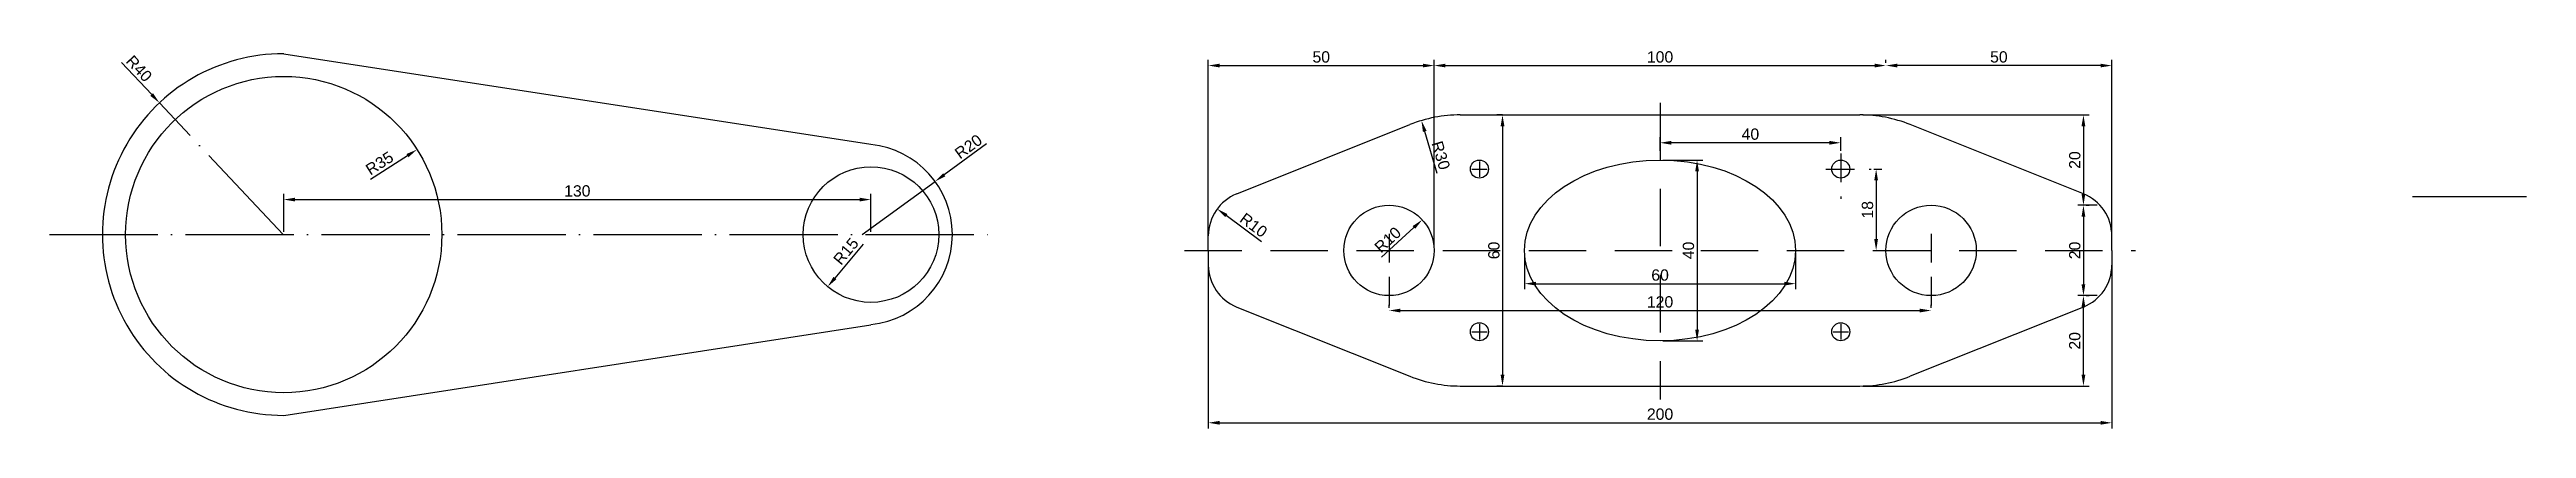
# Model space of a CAD drawing. Header units: millimetres. Extents: x 2699 to 3247, y 1402 to 1485.
import ezdxf

# ---------------------------------------------------------------- set-up
doc = ezdxf.new("R2010")
doc.units = ezdxf.units.MM
for name, pattern in [('ACAD_ISO04W100', [30, 24, -3, 0, -3]), ('DASHED2', [9.525, 6.35, -3.175]), ('HIDDENX2', [19.05, 12.7, -6.35])]:
    doc.linetypes.add(name, pattern=pattern)
for name, color, linetype in [('for circuls', 7, 'DASHED2'), ('new', 7, 'ACAD_ISO04W100'), ('tire tire', 7, 'HIDDENX2')]:
    doc.layers.add(name, color=color, linetype=linetype)
doc.styles.get("Standard").update_dxf_attribs({"font": 'Arial.ttf'})
doc.dimstyles.new('ISO-25', dxfattribs={"dimtxt": 2.5, "dimasz": 2.5, "dimexe": 1.25, "dimexo": 0.625, "dimtad": 1, "dimtxsty": 'Standard', "dimcen": 2.5, "dimadec": 1, "dimazin": 0, "dimtm": 1e-09, "dimtfac": 1, "dimtmove": 0, "dimatfit": 3, "dimfxl": 1, "dimarcsym": 0})

# ---------------------------------------------------------------- blocks, each defined once
blk = doc.blocks.new('*D11')
at = {"color": 0, "lineweight": -2, "transparency": 16777216}
blk.add_line((2993.69, 1439.48), (3000.83, 1446.07), dxfattribs=at)
at = {"color": 0, "transparency": 16777216}
blk.add_solid([(3000.55, 1446.38), (3001.11, 1445.77), (3002.67, 1447.77)], dxfattribs=at)
at = {"layer": 'Defpoints', "color": 0, "transparency": 16777216}
for p in [(3002.67, 1447.77), (2995.32, 1440.98)]:
    blk.add_point(p, dxfattribs=at)
at = {"color": 0, "transparency": 16777216, "insert": (2995.05, 1443.32), "char_height": 2.5, "attachment_point": 5, "rotation": 42.7203}
blk.add_mtext('R10', dxfattribs=at)
blk = doc.blocks.new('*D12')
at = {"color": 0, "lineweight": -2, "transparency": 16777216}
blk.add_line((3006, 1458.02), (3003.22, 1467.33), dxfattribs=at)
at = {"color": 0, "transparency": 16777216}
blk.add_solid([(3003.62, 1467.45), (3002.82, 1467.21), (3002.5, 1469.73)], dxfattribs=at)
at = {"layer": 'Defpoints', "color": 0, "transparency": 16777216}
for p in [(3002.5, 1469.73), (3011.1, 1440.98)]:
    blk.add_point(p, dxfattribs=at)
at = {"color": 0, "transparency": 16777216, "insert": (3006.79, 1462.02), "char_height": 2.5, "attachment_point": 5, "rotation": 286.6503}
blk.add_mtext('R30', dxfattribs=at)
blk = doc.blocks.new('*D13')
at = {"color": 0, "lineweight": -2, "transparency": 16777216}
blk.add_line((2967.1, 1442.89), (2959.3, 1448.68), dxfattribs=at)
at = {"color": 0, "transparency": 16777216}
blk.add_solid([(2959.55, 1449.02), (2959.05, 1448.35), (2957.29, 1450.17)], dxfattribs=at)
at = {"layer": 'Defpoints', "color": 0, "transparency": 16777216}
for p in [(2957.29, 1450.17), (2965.32, 1444.21)]:
    blk.add_point(p, dxfattribs=at)
at = {"color": 0, "transparency": 16777216, "insert": (2965.34, 1446.57), "char_height": 2.5, "attachment_point": 5, "rotation": 323.4048}
blk.add_mtext('R10', dxfattribs=at)
blk = doc.blocks.new('*D14')
at = {"color": 0, "lineweight": -2, "transparency": 16777216}
for p, q in [((2995.32, 1428.31), (2995.32, 1428.94)), ((2997.82, 1427.69), (3112.82, 1427.69)), ((3115.32, 1428.31), (3115.32, 1428.94))]:
    blk.add_line(p, q, dxfattribs=at)
at = {"color": 0, "transparency": 16777216}
for points in [[(2997.82, 1428.1), (2997.82, 1427.27), (2995.32, 1427.69)], [(3112.82, 1428.1), (3112.82, 1427.27), (3115.32, 1427.69)]]:
    blk.add_solid(points, dxfattribs=at)
at = {"layer": 'Defpoints', "color": 0, "transparency": 16777216}
for p in [(2995.32, 1427.69), (3115.32, 1427.69), (3115.32, 1427.69)]:
    blk.add_point(p, dxfattribs=at)
at = {"color": 0, "transparency": 16777216, "insert": (3055.32, 1429.59), "char_height": 2.5, "attachment_point": 5}
blk.add_mtext('120', dxfattribs=at)
blk = doc.blocks.new('*D15')
at = {"color": 0, "lineweight": -2, "transparency": 16777216}
for p, q in [((3102.67, 1458.98), (3104.4, 1458.98)), ((3103.15, 1456.48), (3103.15, 1443.48)), ((3102.67, 1440.98), (3104.4, 1440.98))]:
    blk.add_line(p, q, dxfattribs=at)
at = {"color": 0, "transparency": 16777216}
for points in [[(3102.73, 1456.48), (3103.56, 1456.48), (3103.15, 1458.98)], [(3102.73, 1443.48), (3103.56, 1443.48), (3103.15, 1440.98)]]:
    blk.add_solid(points, dxfattribs=at)
at = {"layer": 'Defpoints', "color": 0, "transparency": 16777216}
for p in [(3102.04, 1458.98), (3102.04, 1440.98), (3103.15, 1440.98)]:
    blk.add_point(p, dxfattribs=at)
at = {"color": 0, "transparency": 16777216, "insert": (3101.25, 1449.98), "char_height": 2.5, "attachment_point": 5, "rotation": 90}
blk.add_mtext('18', dxfattribs=at)
blk = doc.blocks.new('*D16')
at = {"color": 0, "lineweight": -2, "transparency": 16777216}
for p, q in [((3055.32, 1463.06), (3055.32, 1466.06)), ((3092.82, 1464.81), (3057.82, 1464.81)), ((3095.32, 1463.06), (3095.32, 1466.06))]:
    blk.add_line(p, q, dxfattribs=at)
at = {"color": 0, "transparency": 16777216}
for points in [[(3057.82, 1465.22), (3057.82, 1464.39), (3055.32, 1464.81)], [(3092.82, 1465.22), (3092.82, 1464.39), (3095.32, 1464.81)]]:
    blk.add_solid(points, dxfattribs=at)
at = {"layer": 'Defpoints', "color": 0, "transparency": 16777216}
for p in [(3055.32, 1464.81), (3055.32, 1462.43), (3095.32, 1462.43)]:
    blk.add_point(p, dxfattribs=at)
at = {"color": 0, "transparency": 16777216, "insert": (3075.32, 1466.71), "char_height": 2.5, "attachment_point": 5}
blk.add_mtext('40', dxfattribs=at)
blk = doc.blocks.new('*D17')
at = {"color": 0, "lineweight": -2, "transparency": 16777216}
for p, q in [((3025.32, 1440.36), (3025.32, 1432.38)), ((3085.32, 1440.36), (3085.32, 1432.38)), ((3027.82, 1433.63), (3082.82, 1433.63))]:
    blk.add_line(p, q, dxfattribs=at)
at = {"color": 0, "transparency": 16777216}
for points in [[(3027.82, 1434.05), (3027.82, 1433.22), (3025.32, 1433.63)], [(3082.82, 1434.05), (3082.82, 1433.22), (3085.32, 1433.63)]]:
    blk.add_solid(points, dxfattribs=at)
at = {"layer": 'Defpoints', "color": 0, "transparency": 16777216}
for p in [(3025.32, 1440.98), (3085.32, 1440.98), (3085.32, 1433.63)]:
    blk.add_point(p, dxfattribs=at)
at = {"color": 0, "transparency": 16777216, "insert": (3055.32, 1435.53), "char_height": 2.5, "attachment_point": 5}
blk.add_mtext('60', dxfattribs=at)
blk = doc.blocks.new('*D18')
at = {"color": 0, "lineweight": -2, "transparency": 16777216}
for p, q in [((3055.95, 1460.98), (3064.76, 1460.98)), ((3063.51, 1458.48), (3063.51, 1423.48)), ((3055.95, 1420.98), (3064.76, 1420.98))]:
    blk.add_line(p, q, dxfattribs=at)
at = {"color": 0, "transparency": 16777216}
for points in [[(3063.1, 1458.48), (3063.93, 1458.48), (3063.51, 1460.98)], [(3063.1, 1423.48), (3063.93, 1423.48), (3063.51, 1420.98)]]:
    blk.add_solid(points, dxfattribs=at)
at = {"layer": 'Defpoints', "color": 0, "transparency": 16777216}
for p in [(3055.32, 1460.98), (3055.32, 1420.98), (3063.51, 1420.98)]:
    blk.add_point(p, dxfattribs=at)
at = {"color": 0, "transparency": 16777216, "insert": (3061.61, 1440.98), "char_height": 2.5, "attachment_point": 5, "rotation": 90}
blk.add_mtext('40', dxfattribs=at)
blk = doc.blocks.new('*D19')
at = {"color": 0, "lineweight": -2, "transparency": 16777216}
for p, q in [((3020.42, 1470.98), (3019.19, 1470.98)), ((3020.44, 1468.48), (3020.44, 1413.48)), ((3020.42, 1410.98), (3019.19, 1410.98))]:
    blk.add_line(p, q, dxfattribs=at)
at = {"color": 0, "transparency": 16777216}
for points in [[(3020.03, 1468.48), (3020.86, 1468.48), (3020.44, 1470.98)], [(3020.03, 1413.48), (3020.86, 1413.48), (3020.44, 1410.98)]]:
    blk.add_solid(points, dxfattribs=at)
at = {"layer": 'Defpoints', "color": 0, "transparency": 16777216}
for p in [(3021.05, 1470.98), (3020.44, 1410.98), (3021.05, 1410.98)]:
    blk.add_point(p, dxfattribs=at)
at = {"color": 0, "transparency": 16777216, "insert": (3018.54, 1440.98), "char_height": 2.5, "attachment_point": 5, "rotation": 90}
blk.add_mtext('60', dxfattribs=at)
blk = doc.blocks.new('*D20')
at = {"color": 0, "lineweight": -2, "transparency": 16777216}
for p, q in [((3152.06, 1450.98), (3147.79, 1450.98)), ((3149.04, 1448.48), (3149.04, 1433.48)), ((3152.06, 1430.98), (3147.79, 1430.98))]:
    blk.add_line(p, q, dxfattribs=at)
at = {"color": 0, "transparency": 16777216}
for points in [[(3148.62, 1448.48), (3149.45, 1448.48), (3149.04, 1450.98)], [(3148.62, 1433.48), (3149.45, 1433.48), (3149.04, 1430.98)]]:
    blk.add_solid(points, dxfattribs=at)
at = {"layer": 'Defpoints', "color": 0, "transparency": 16777216}
for p in [(3152.68, 1450.98), (3149.04, 1430.98), (3152.68, 1430.98)]:
    blk.add_point(p, dxfattribs=at)
at = {"color": 0, "transparency": 16777216, "insert": (3147.13, 1440.98), "char_height": 2.5, "attachment_point": 5, "rotation": 90}
blk.add_mtext('20', dxfattribs=at)
blk = doc.blocks.new('*D21')
at = {"color": 0, "lineweight": -2, "transparency": 16777216}
for p, q in [((3100.17, 1470.98), (3150.29, 1470.98)), ((3149.04, 1468.48), (3149.04, 1453.48)), ((3149.66, 1450.98), (3150.29, 1450.98))]:
    blk.add_line(p, q, dxfattribs=at)
at = {"color": 0, "transparency": 16777216}
for points in [[(3148.62, 1468.48), (3149.45, 1468.48), (3149.04, 1470.98)], [(3148.62, 1453.48), (3149.45, 1453.48), (3149.04, 1450.98)]]:
    blk.add_solid(points, dxfattribs=at)
at = {"layer": 'Defpoints', "color": 0, "transparency": 16777216}
for p in [(3099.54, 1470.98), (3149.04, 1450.98), (3149.04, 1450.98)]:
    blk.add_point(p, dxfattribs=at)
at = {"color": 0, "transparency": 16777216, "insert": (3147.13, 1460.98), "char_height": 2.5, "attachment_point": 5, "rotation": 90}
blk.add_mtext('20', dxfattribs=at)
blk = doc.blocks.new('*D22')
at = {"color": 0, "lineweight": -2, "transparency": 16777216}
for p, q in [((3149.04, 1413.48), (3149.04, 1428.48)), ((3149.66, 1430.98), (3150.29, 1430.98)), ((3100.17, 1410.98), (3150.29, 1410.98))]:
    blk.add_line(p, q, dxfattribs=at)
at = {"color": 0, "transparency": 16777216}
for points in [[(3148.62, 1428.48), (3149.45, 1428.48), (3149.04, 1430.98)], [(3148.62, 1413.48), (3149.45, 1413.48), (3149.04, 1410.98)]]:
    blk.add_solid(points, dxfattribs=at)
at = {"layer": 'Defpoints', "color": 0, "transparency": 16777216}
for p in [(3149.04, 1430.98), (3149.04, 1430.98), (3099.54, 1410.98)]:
    blk.add_point(p, dxfattribs=at)
at = {"color": 0, "transparency": 16777216, "insert": (3147.13, 1420.98), "char_height": 2.5, "attachment_point": 5, "rotation": 90}
blk.add_mtext('20', dxfattribs=at)
blk = doc.blocks.new('*D23')
at = {"color": 0, "lineweight": -2, "transparency": 16777216}
for p, q in [((2955.32, 1440.36), (2955.32, 1401.6)), ((3155.32, 1440.36), (3155.32, 1401.6)), ((2957.82, 1402.85), (3152.82, 1402.85))]:
    blk.add_line(p, q, dxfattribs=at)
at = {"color": 0, "transparency": 16777216}
for points in [[(2957.82, 1403.26), (2957.82, 1402.43), (2955.32, 1402.85)], [(3152.82, 1403.26), (3152.82, 1402.43), (3155.32, 1402.85)]]:
    blk.add_solid(points, dxfattribs=at)
at = {"layer": 'Defpoints', "color": 0, "transparency": 16777216}
for p in [(2955.32, 1440.98), (3155.32, 1440.98), (3155.32, 1402.85)]:
    blk.add_point(p, dxfattribs=at)
at = {"color": 0, "transparency": 16777216, "insert": (3055.32, 1404.75), "char_height": 2.5, "attachment_point": 5}
blk.add_mtext('200', dxfattribs=at)
blk = doc.blocks.new('*D24')
at = {"color": 0, "lineweight": -2, "transparency": 16777216}
for p, q in [((2955.32, 1441.61), (2955.32, 1483.14)), ((2957.82, 1481.89), (3002.82, 1481.89)), ((3005.32, 1441.61), (3005.32, 1483.14))]:
    blk.add_line(p, q, dxfattribs=at)
at = {"color": 0, "transparency": 16777216}
for points in [[(2957.82, 1482.31), (2957.82, 1481.48), (2955.32, 1481.89)], [(3002.82, 1482.31), (3002.82, 1481.48), (3005.32, 1481.89)]]:
    blk.add_solid(points, dxfattribs=at)
at = {"layer": 'Defpoints', "color": 0, "transparency": 16777216}
for p in [(3005.32, 1481.89), (2955.32, 1440.98), (3005.32, 1440.98)]:
    blk.add_point(p, dxfattribs=at)
at = {"color": 0, "transparency": 16777216, "insert": (2980.32, 1483.79), "char_height": 2.5, "attachment_point": 5}
blk.add_mtext('50', dxfattribs=at)
blk = doc.blocks.new('*D25')
at = {"color": 0, "lineweight": -2, "transparency": 16777216}
for p, q in [((3005.32, 1482.52), (3005.32, 1483.14)), ((3007.82, 1481.89), (3102.82, 1481.89)), ((3105.32, 1482.52), (3105.32, 1483.14))]:
    blk.add_line(p, q, dxfattribs=at)
at = {"color": 0, "transparency": 16777216}
for points in [[(3007.82, 1482.31), (3007.82, 1481.48), (3005.32, 1481.89)], [(3102.82, 1482.31), (3102.82, 1481.48), (3105.32, 1481.89)]]:
    blk.add_solid(points, dxfattribs=at)
at = {"layer": 'Defpoints', "color": 0, "transparency": 16777216}
for p in [(3005.32, 1481.89), (3105.32, 1481.89), (3105.32, 1481.89)]:
    blk.add_point(p, dxfattribs=at)
at = {"color": 0, "transparency": 16777216, "insert": (3055.32, 1483.79), "char_height": 2.5, "attachment_point": 5}
blk.add_mtext('100', dxfattribs=at)
blk = doc.blocks.new('*D26')
at = {"color": 0, "lineweight": -2, "transparency": 16777216}
for p, q in [((3105.32, 1482.52), (3105.32, 1483.14)), ((3152.82, 1481.89), (3107.82, 1481.89)), ((3155.32, 1441.61), (3155.32, 1483.14))]:
    blk.add_line(p, q, dxfattribs=at)
at = {"color": 0, "transparency": 16777216}
for points in [[(3107.82, 1482.31), (3107.82, 1481.48), (3105.32, 1481.89)], [(3152.82, 1482.31), (3152.82, 1481.48), (3155.32, 1481.89)]]:
    blk.add_solid(points, dxfattribs=at)
at = {"layer": 'Defpoints', "color": 0, "transparency": 16777216}
for p in [(3105.32, 1481.89), (3105.32, 1481.89), (3155.32, 1440.98)]:
    blk.add_point(p, dxfattribs=at)
at = {"color": 0, "transparency": 16777216, "insert": (3130.32, 1483.79), "char_height": 2.5, "attachment_point": 5}
blk.add_mtext('50', dxfattribs=at)
blk = doc.blocks.new('*D33')
at = {"color": 0, "lineweight": -2, "transparency": 16777216}
blk.add_line((2878.88, 1442.37), (2872.66, 1434.88), dxfattribs=at)
at = {"color": 0, "transparency": 16777216}
blk.add_solid([(2872.34, 1435.15), (2872.98, 1434.61), (2871.06, 1432.96)], dxfattribs=at)
at = {"layer": 'Defpoints', "color": 0, "transparency": 16777216}
for p in [(2880.64, 1444.49), (2871.06, 1432.96)]:
    blk.add_point(p, dxfattribs=at)
at = {"color": 0, "transparency": 16777216, "insert": (2875.11, 1440.8), "char_height": 2.5, "attachment_point": 5, "rotation": 50.2738}
blk.add_mtext('R15', dxfattribs=at)
blk = doc.blocks.new('*D34')
at = {"color": 0, "lineweight": -2, "transparency": 16777216}
for p, q in [((2906.25, 1464.54), (2896.86, 1457.72)), ((2878.66, 1444.49), (2894.84, 1456.25))]:
    blk.add_line(p, q, dxfattribs=at)
at = {"color": 0, "transparency": 16777216}
blk.add_solid([(2896.61, 1458.06), (2897.1, 1457.38), (2894.84, 1456.25)], dxfattribs=at)
at = {"layer": 'Defpoints', "color": 0, "transparency": 16777216}
for p in [(2894.84, 1456.25), (2878.66, 1444.49)]:
    blk.add_point(p, dxfattribs=at)
at = {"color": 0, "transparency": 16777216, "insert": (2902.22, 1463.96), "char_height": 2.5, "attachment_point": 5, "rotation": 36.0007}
blk.add_mtext('R20', dxfattribs=at)
blk = doc.blocks.new('*D35')
at = {"layer": 'Defpoints', "color": 0, "transparency": 16777216}
for p in [(2780.15, 1463.31), (2750.64, 1444.49)]:
    blk.add_point(p, dxfattribs=at)
at = {"layer": 'new', "color": 0, "lineweight": -2, "transparency": 16777216}
blk.add_line((2769.83, 1456.73), (2778.05, 1461.97), dxfattribs=at)
at = {"layer": 'new', "color": 0, "transparency": 16777216}
blk.add_solid([(2777.82, 1462.32), (2778.27, 1461.62), (2780.15, 1463.31)], dxfattribs=at)
at = {"layer": 'new', "color": 0, "transparency": 16777216, "insert": (2771.86, 1460.28), "char_height": 2.5, "attachment_point": 5, "rotation": 32.5292}
blk.add_mtext('R35', dxfattribs=at)
blk = doc.blocks.new('*D36')
at = {"layer": 'Defpoints', "color": 0, "transparency": 16777216}
for p in [(2723.13, 1473.65), (2750.52, 1444.49)]:
    blk.add_point(p, dxfattribs=at)
at = {"layer": 'new', "color": 0, "lineweight": -2, "transparency": 16777216}
for p, q in [((2714.77, 1482.55), (2721.42, 1475.47)), ((2750.52, 1444.49), (2723.13, 1473.65))]:
    blk.add_line(p, q, dxfattribs=at)
at = {"layer": 'new', "color": 0, "transparency": 16777216}
blk.add_solid([(2721.72, 1475.76), (2721.11, 1475.19), (2723.13, 1473.65)], dxfattribs=at)
at = {"layer": 'new', "color": 0, "transparency": 16777216, "insert": (2718.62, 1481.22), "char_height": 2.5, "attachment_point": 5, "rotation": 313.2079}
blk.add_mtext('R40', dxfattribs=at)
blk = doc.blocks.new('*D37')
at = {"color": 0, "lineweight": -2, "transparency": 16777216}
for p, q in [((2750.64, 1445.12), (2750.64, 1453.49)), ((2880.64, 1445.12), (2880.64, 1453.49)), ((2753.14, 1452.24), (2878.14, 1452.24))]:
    blk.add_line(p, q, dxfattribs=at)
at = {"color": 0, "transparency": 16777216}
for points in [[(2753.14, 1452.65), (2753.14, 1451.82), (2750.64, 1452.24)], [(2878.14, 1452.65), (2878.14, 1451.82), (2880.64, 1452.24)]]:
    blk.add_solid(points, dxfattribs=at)
at = {"layer": 'Defpoints', "color": 0, "transparency": 16777216}
for p in [(2880.64, 1452.24), (2750.64, 1444.49), (2880.64, 1444.49)]:
    blk.add_point(p, dxfattribs=at)
at = {"color": 0, "transparency": 16777216, "insert": (2815.64, 1454.14), "char_height": 2.5, "attachment_point": 5}
blk.add_mtext('130', dxfattribs=at)

msp = doc.modelspace()

# ---------------------------------------------------------------- linework, layer by layer
for p, q in [((2750.645, 1484.494), (2880.645, 1464.494)), ((3011.099, 1470.983), (3099.544, 1470.983)), ((2961.608, 1453.498), (2999.957, 1468.837)), ((3149.036, 1453.498), (3110.686, 1468.837)), ((3013.674, 1458.983), (3017.016, 1458.983)), ((3015.322, 1460.667), (3015.322, 1457.276)), ((3221.891, 1452.944), (3247.108, 1452.944)), ((2955.322, 1440.983), (2955.322, 1444.213)), ((3155.322, 1440.983), (3155.322, 1444.213)), ((2955.322, 1440.983), (2955.322, 1437.753)), ((3155.322, 1440.983), (3155.322, 1437.753)), ((2961.608, 1428.469), (2999.957, 1413.129)), ((3149.036, 1428.469), (3110.686, 1413.129)), ((2750.645, 1404.494), (2880.645, 1424.494)), ((3013.674, 1422.983), (3017.016, 1422.983)), ((3015.322, 1424.667), (3015.322, 1421.276)), ((3093.674, 1422.983), (3097.016, 1422.983)), ((3095.322, 1424.667), (3095.322, 1421.276)), ((3011.099, 1410.983), (3099.544, 1410.983))]:
    msp.add_line(p, q)
for centre, radius in [((2750.645, 1444.494), 35), ((2880.645, 1444.494), 15), ((3015.322, 1458.983), 2), ((3095.322, 1458.983), 2), ((2995.322, 1440.983), 10), ((3115.322, 1440.983), 10), ((3015.322, 1422.983), 2), ((3095.322, 1422.983), 2)]:
    msp.add_circle(centre, radius)
for centre, radius, start, end in [((2750.515, 1444.494), 40, 89.81501, 270.18499), ((3011.099, 1440.983), 30, 90, 111.80141), ((3099.544, 1440.983), 30, 68.19859, 90), ((2878.656, 1444.494), 20, 275.67814, 84.32186), ((2965.322, 1444.213), 10, 111.80141, 180), ((3145.322, 1444.213), 10, 0, 68.19859), ((2965.322, 1437.753), 10, 180, 248.19859), ((3145.322, 1437.753), 10, 291.80141, 0), ((3011.099, 1440.983), 30, 248.19859, 270), ((3099.544, 1440.983), 30, 270, 291.80141)]:
    msp.add_arc(centre, radius, start, end)
msp.add_ellipse((3055.322, 1440.983), major_axis=(-30, 0), ratio=0.6666667)
at = {"layer": 'for circuls'}
for p, q in [((3092.045, 1458.983), (3102.045, 1458.983)), ((3095.322, 1462.431), (3095.322, 1452.431)), ((2995.322, 1444.687), (2995.322, 1427.687)), ((3115.322, 1444.687), (3115.322, 1427.687))]:
    msp.add_line(p, q, dxfattribs=at)
at = {"layer": 'new'}
msp.add_line((2698.807, 1444.494), (2908.414, 1444.494), dxfattribs=at)
at = {"layer": 'tire tire'}
for p, q in [((3055.322, 1473.662), (3055.322, 1408.013)), ((2950.049, 1440.983), (3160.594, 1440.983))]:
    msp.add_line(p, q, dxfattribs=at)

# ---------------------------------------------------------------- dimensions: what is measured, and where the dimension line sits
for base, p1, p2, picture, middle in [((3005.322, 1481.892), (2955.322, 1440.983), (3005.322, 1440.983), '*D24', (2980.322, 1483.794)), ((3105.322, 1481.892), (3005.322, 1481.892), (3105.322, 1481.892), '*D25', (3055.322, 1483.794)), ((3105.322, 1481.892), (3155.322, 1440.983), (3105.322, 1481.892), '*D26', (3130.322, 1483.794)), ((3055.322, 1464.806), (3095.322, 1462.431), (3055.322, 1462.431), '*D16', (3075.322, 1466.708)), ((2880.645, 1452.238), (2750.645, 1444.494), (2880.645, 1444.494), '*D37', (2815.645, 1454.14)), ((3155.322, 1402.847), (2955.322, 1440.983), (3155.322, 1440.983), '*D23', (3055.322, 1404.749)), ((3085.322, 1433.632), (3025.322, 1440.983), (3085.322, 1440.983), '*D17', (3055.322, 1435.534)), ((3115.322, 1427.687), (2995.322, 1427.687), (3115.322, 1427.687), '*D14', (3055.322, 1429.588))]:
    dim = msp.add_linear_dim(base=base, p1=p1, p2=p2, dimstyle='ISO-25')
    dim.commit()
    dim.dimension.update_dxf_attribs({"geometry": picture, "text_midpoint": middle})
for center, mpoint, picture, middle in [((3011.099, 1440.983), (3002.503, 1469.725), '*D12', (3004.97, 1461.479)), ((2878.656, 1444.494), (2894.836, 1456.25), '*D34', (2903.333, 1462.424)), ((2965.322, 1444.213), (2957.293, 1450.174), '*D13', (2964.204, 1445.043)), ((2995.322, 1440.983), (3002.668, 1447.767), '*D11', (2996.345, 1441.928)), ((2880.645, 1444.494), (2871.058, 1432.958), '*D33', (2876.568, 1439.588))]:
    dim = msp.add_radius_dim(center=center, mpoint=mpoint, dimstyle='ISO-25')
    dim.commit()
    dim.dimension.update_dxf_attribs({"geometry": picture, "text_midpoint": middle, "dimtype": 164})
for base, p1, p2, picture, middle in [((3020.443, 1410.983), (3021.05, 1470.983), (3021.05, 1410.983), '*D19', (3018.542, 1440.983)), ((3149.036, 1450.983), (3099.544, 1470.983), (3149.036, 1450.983), '*D21', (3147.134, 1460.983)), ((3063.514, 1420.983), (3055.322, 1460.983), (3055.322, 1420.983), '*D18', (3061.613, 1440.983)), ((3103.147, 1440.983), (3102.045, 1458.983), (3102.045, 1440.983), '*D15', (3101.246, 1449.983)), ((3149.036, 1430.983), (3152.681, 1450.983), (3152.681, 1430.983), '*D20', (3147.134, 1440.983)), ((3149.036, 1430.983), (3099.544, 1410.983), (3149.036, 1430.983), '*D22', (3147.134, 1420.983))]:
    dim = msp.add_linear_dim(base=base, p1=p1, p2=p2, angle=90, dimstyle='ISO-25')
    dim.commit()
    dim.dimension.update_dxf_attribs({"geometry": picture, "text_midpoint": middle})
at = {"layer": 'new'}
dim = msp.add_radius_dim(center=(2750.515, 1444.494), mpoint=(2723.129, 1473.649), dimstyle='ISO-25', dxfattribs=at)
dim.commit()
dim.dimension.update_dxf_attribs({"geometry": '*D36', "text_midpoint": (2718.622, 1481.225)})
dim = msp.add_radius_dim(center=(2750.645, 1444.494), mpoint=(2780.154, 1463.315), dimstyle='ISO-25', dxfattribs=at)
dim.commit()
dim.dimension.update_dxf_attribs({"geometry": '*D35', "text_midpoint": (2772.885, 1458.679), "dimtype": 164})

doc.saveas('drawing.dxf')
